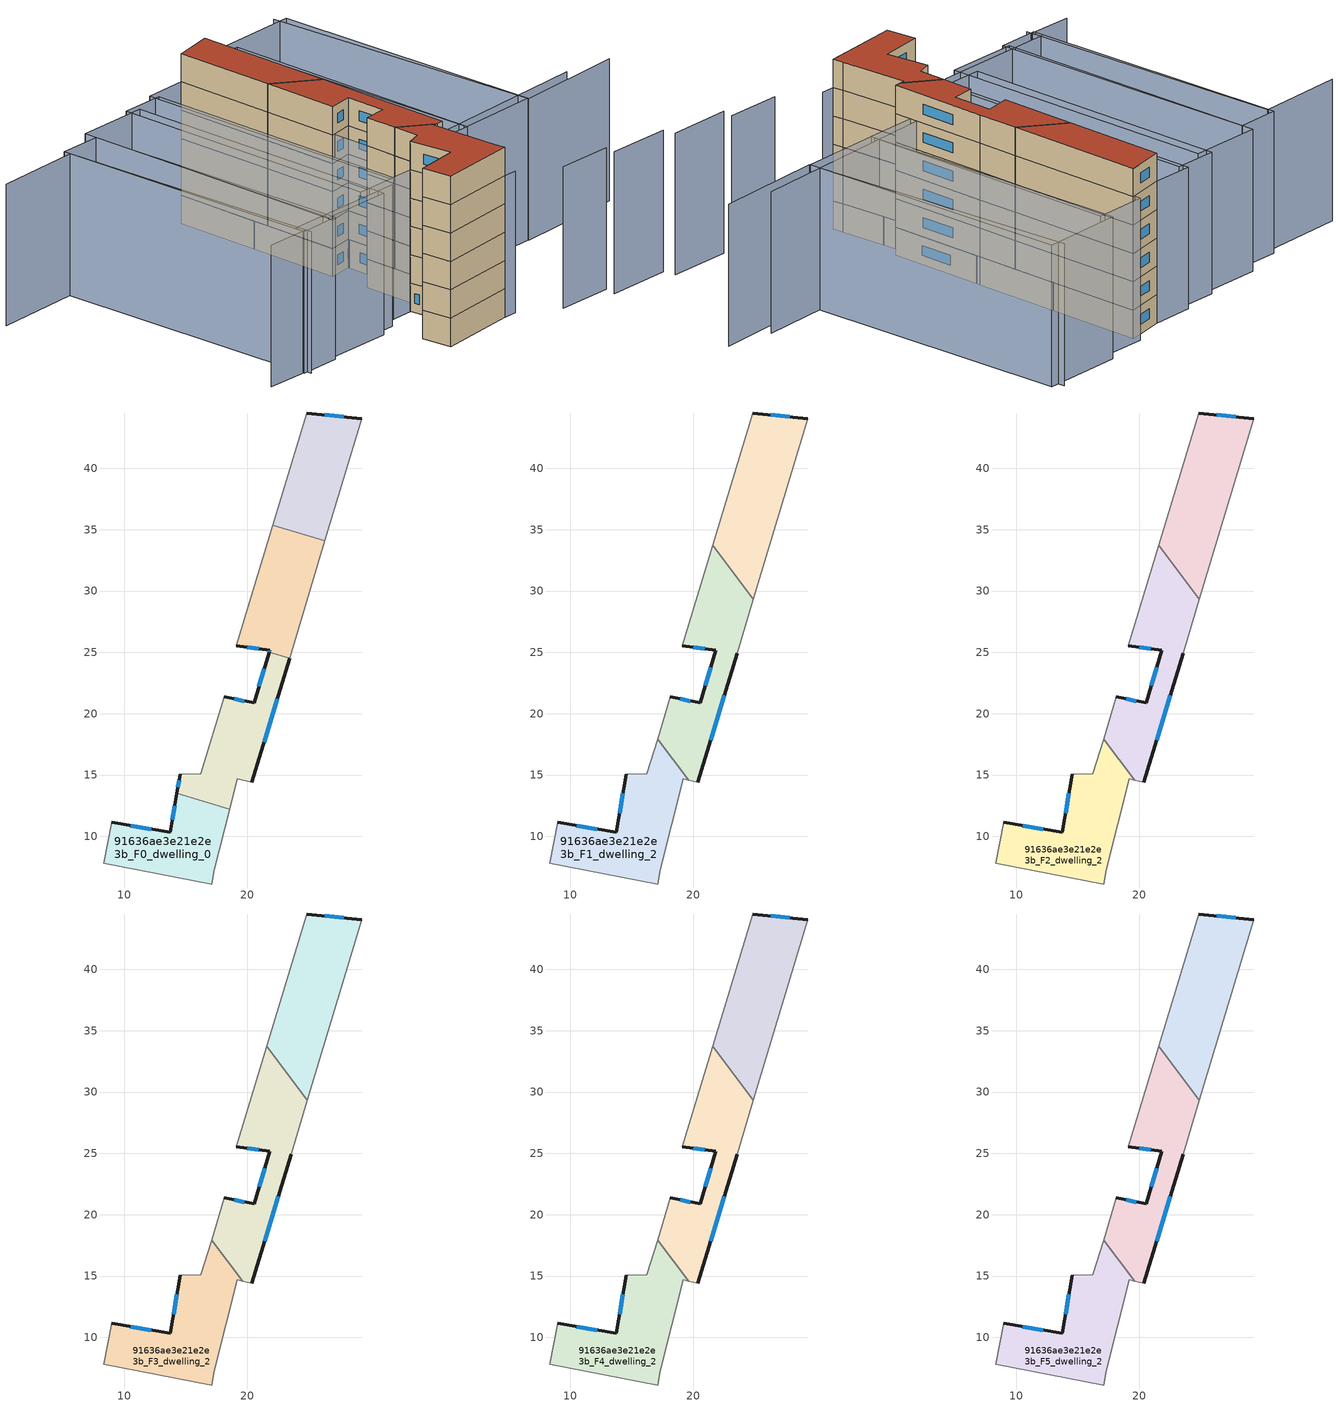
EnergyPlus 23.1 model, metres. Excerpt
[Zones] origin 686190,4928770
91636ae3e21e2e3b_F0_dwelling_0
 floor ground (EU_floor_Construction): 18.57,12.22 17.33,7.27 17.12,6.12 8.32,7.82 8.96,11.15 13.74,10.34 14.28,13.51 z0
 wall outside (EU_wall_Construction): 14.28,13.51 13.74,10.34 8.96,11.15 z0:3
 wall adiabatic (EU_wall_Construction): 8.96,11.15 8.32,7.82 17.12,6.12 17.33,7.27 18.57,12.22 z0:3
 wall to 91636ae3e21e2e3b_F0_dwelling_1 (EU_wall_Construction): 18.57,12.22 14.28,13.51 z0:3
 window (EU_Window_Construction): 12.19,10.6 10.51,10.89 / 14.1,12.48 13.91,11.37 z0.98:2.02
91636ae3e21e2e3b_F0_dwelling_1
 floor ground (EU_floor_Construction): 23.46,24.52 20.4,14.4 19.19,14.69 18.57,12.22 14.28,13.51 14.54,15.07 16.24,15.11 18.15,21.37 20.57,20.88 21.79,25.02 z0
 wall outside (EU_wall_Construction): 21.79,25.02 20.57,20.88 18.15,21.37 / 20.4,14.4 23.46,24.52 / 14.54,15.07 14.28,13.51 z0:3
 wall to 91636ae3e21e2e3b_F0_dwelling_2 (EU_wall_Construction): 23.46,24.52 21.79,25.02 z0:3
 wall adiabatic (EU_wall_Construction): 18.57,12.22 19.19,14.69 20.4,14.4 / 18.15,21.37 16.24,15.11 14.54,15.07 z0:3
 window (EU_Window_Construction): 19.78,21.04 18.94,21.21 / 21.39,23.67 20.97,22.23 / 21.39,17.69 22.47,21.23 / 14.45,14.56 14.36,14.02 z0.98:2.02
91636ae3e21e2e3b_F0_dwelling_2
 floor ground (EU_floor_Construction): 26.34,34.08 23.59,24.94 23.46,24.52 21.79,25.02 21.84,25.18 19.13,25.54 22.09,35.36 z0
 wall outside (EU_wall_Construction): 19.13,25.54 21.84,25.18 21.79,25.02 z0:3
 wall adiabatic (EU_wall_Construction): 23.46,24.52 23.59,24.94 26.34,34.08 / 22.09,35.36 19.13,25.54 z0:3
 wall to 91636ae3e21e2e3b_F0_dwelling_3 (EU_wall_Construction): 26.34,34.08 22.09,35.36 z0:3
 window (EU_Window_Construction): 21.82,25.13 21.81,25.07 / 20.01,25.42 20.96,25.3 z0.98:2.02
91636ae3e21e2e3b_F0_dwelling_3
 floor ground (EU_floor_Construction): 29.34,44.07 26.34,34.08 22.09,35.36 24.86,44.52 z0
 wall outside (EU_wall_Construction): 29.34,44.07 24.86,44.52 z0:3
 wall adiabatic (EU_wall_Construction): 24.86,44.52 22.09,35.36 / 26.34,34.08 29.34,44.07 z0:3
 window (EU_Window_Construction): 27.88,44.22 26.32,44.37 z0.98:2.02
91636ae3e21e2e3b_F1_dwelling_0
 floor to 91636ae3e21e2e3b_F0_dwelling_3 (EU_floor_Construction): 29.34,44.07 26.34,34.08 22.09,35.36 24.86,44.52 z3
 floor to 91636ae3e21e2e3b_F0_dwelling_2 (EU_floor_Construction): 26.34,34.08 24.91,29.35 21.6,33.73 22.09,35.36 z3
 wall outside (EU_wall_Construction): 29.34,44.07 24.86,44.52 z3:6
 wall adiabatic (EU_wall_Construction): 24.86,44.52 21.6,33.73 / 24.91,29.35 29.34,44.07 z3:6
 wall to 91636ae3e21e2e3b_F1_dwelling_1 (EU_wall_Construction): 21.6,33.73 24.91,29.35 z3:6
 window (EU_Window_Construction): 27.88,44.22 26.32,44.37 z3.98:5.02
91636ae3e21e2e3b_F1_dwelling_1
 floor to 91636ae3e21e2e3b_F0_dwelling_1 (EU_floor_Construction): 23.46,24.52 20.4,14.4 19.63,14.58 17.1,17.93 18.15,21.37 20.57,20.88 21.79,25.02 z3
 floor to 91636ae3e21e2e3b_F0_dwelling_2 (EU_floor_Construction): 21.6,33.73 24.91,29.35 23.59,24.94 23.46,24.52 21.79,25.02 21.84,25.18 19.13,25.54 z3
 wall outside (EU_wall_Construction): 20.4,14.4 23.59,24.94 / 19.13,25.54 21.84,25.18 20.57,20.88 18.15,21.37 z3:6
 wall adiabatic (EU_wall_Construction): 21.6,33.73 19.13,25.54 / 23.59,24.94 24.91,29.35 / 19.63,14.58 20.4,14.4 / 18.15,21.37 17.1,17.93 z3:6
 wall to 91636ae3e21e2e3b_F1_dwelling_2 (EU_wall_Construction): 17.1,17.93 19.63,14.58 z3:6
 window (EU_Window_Construction): 21.44,17.83 22.55,21.51 / 19.78,21.04 18.94,21.21 / 21.43,23.78 20.98,22.28 / 20.01,25.42 20.96,25.3 z3.98:5.02
91636ae3e21e2e3b_F1_dwelling_2
 floor to 91636ae3e21e2e3b_F0_dwelling_0 (EU_floor_Construction): 18.57,12.22 17.33,7.27 17.12,6.12 8.32,7.82 8.96,11.15 13.74,10.34 14.28,13.51 z3
 floor to 91636ae3e21e2e3b_F0_dwelling_1 (EU_floor_Construction): 17.1,17.93 19.63,14.58 19.19,14.69 18.57,12.22 14.28,13.51 14.54,15.07 16.24,15.11 z3
 wall outside (EU_wall_Construction): 14.54,15.07 13.74,10.34 8.96,11.15 z3:6
 wall adiabatic (EU_wall_Construction): 8.96,11.15 8.32,7.82 17.12,6.12 17.33,7.27 19.19,14.69 19.63,14.58 / 17.1,17.93 16.24,15.11 14.54,15.07 z3:6
 window (EU_Window_Construction): 12.19,10.6 10.51,10.89 / 14.28,13.53 14,11.88 z3.98:5.02
91636ae3e21e2e3b_F2_dwelling_0
 floor to 91636ae3e21e2e3b_F1_dwelling_0 (EU_floor_Construction): 29.34,44.07 24.91,29.35 21.6,33.73 24.86,44.52 z6
 wall outside (EU_wall_Construction): 29.34,44.07 24.86,44.52 z6:9
 wall adiabatic (EU_wall_Construction): 24.86,44.52 21.6,33.73 / 24.91,29.35 29.34,44.07 z6:9
 wall to 91636ae3e21e2e3b_F2_dwelling_1 (EU_wall_Construction): 21.6,33.73 24.91,29.35 z6:9
 window (EU_Window_Construction): 27.88,44.22 26.32,44.37 z6.98:8.02
91636ae3e21e2e3b_F2_dwelling_1
 floor to 91636ae3e21e2e3b_F1_dwelling_1 (EU_floor_Construction): 21.6,33.73 24.91,29.35 23.59,24.94 20.4,14.4 19.63,14.58 17.1,17.93 18.15,21.37 20.57,20.88 21.84,25.18 19.13,25.54 z6
 wall outside (EU_wall_Construction): 20.4,14.4 23.59,24.94 / 19.13,25.54 21.84,25.18 20.57,20.88 18.15,21.37 z6:9
 wall adiabatic (EU_wall_Construction): 21.6,33.73 19.13,25.54 / 23.59,24.94 24.91,29.35 / 19.63,14.58 20.4,14.4 / 18.15,21.37 17.1,17.93 z6:9
 wall to 91636ae3e21e2e3b_F2_dwelling_2 (EU_wall_Construction): 17.1,17.93 19.63,14.58 z6:9
 window (EU_Window_Construction): 21.44,17.83 22.55,21.51 / 19.78,21.04 18.94,21.21 / 21.43,23.78 20.98,22.28 / 20.01,25.42 20.96,25.3 z6.98:8.02
91636ae3e21e2e3b_F2_dwelling_2
 floor to 91636ae3e21e2e3b_F1_dwelling_2 (EU_floor_Construction): 17.1,17.93 19.63,14.58 19.19,14.69 17.33,7.27 17.12,6.12 8.32,7.82 8.96,11.15 13.74,10.34 14.54,15.07 16.24,15.11 z6
 wall outside (EU_wall_Construction): 14.54,15.07 13.74,10.34 8.96,11.15 z6:9
 wall adiabatic (EU_wall_Construction): 8.96,11.15 8.32,7.82 17.12,6.12 17.33,7.27 19.19,14.69 19.63,14.58 / 17.1,17.93 16.24,15.11 14.54,15.07 z6:9
 window (EU_Window_Construction): 12.19,10.6 10.51,10.89 / 14.28,13.53 14,11.88 z6.98:8.02
91636ae3e21e2e3b_F3_dwelling_0
 floor to 91636ae3e21e2e3b_F2_dwelling_0 (EU_floor_Construction): 29.34,44.07 24.91,29.35 21.6,33.73 24.86,44.52 z9
 wall outside (EU_wall_Construction): 29.34,44.07 24.86,44.52 z9:12
 wall adiabatic (EU_wall_Construction): 24.86,44.52 21.6,33.73 / 24.91,29.35 29.34,44.07 z9:12
 wall to 91636ae3e21e2e3b_F3_dwelling_1 (EU_wall_Construction): 21.6,33.73 24.91,29.35 z9:12
 window (EU_Window_Construction): 27.88,44.22 26.32,44.37 z9.98:11.02
91636ae3e21e2e3b_F3_dwelling_1
 floor to 91636ae3e21e2e3b_F2_dwelling_1 (EU_floor_Construction): 21.6,33.73 24.91,29.35 23.59,24.94 20.4,14.4 19.63,14.58 17.1,17.93 18.15,21.37 20.57,20.88 21.84,25.18 19.13,25.54 z9
 wall outside (EU_wall_Construction): 20.4,14.4 23.59,24.94 / 19.13,25.54 21.84,25.18 20.57,20.88 18.15,21.37 z9:12
 wall adiabatic (EU_wall_Construction): 21.6,33.73 19.13,25.54 / 23.59,24.94 24.91,29.35 / 19.63,14.58 20.4,14.4 / 18.15,21.37 17.1,17.93 z9:12
 wall to 91636ae3e21e2e3b_F3_dwelling_2 (EU_wall_Construction): 17.1,17.93 19.63,14.58 z9:12
 window (EU_Window_Construction): 21.44,17.83 22.55,21.51 / 19.78,21.04 18.94,21.21 / 21.43,23.78 20.98,22.28 / 20.01,25.42 20.96,25.3 z9.98:11.02
91636ae3e21e2e3b_F3_dwelling_2
 floor to 91636ae3e21e2e3b_F2_dwelling_2 (EU_floor_Construction): 17.1,17.93 19.63,14.58 19.19,14.69 17.33,7.27 17.12,6.12 8.32,7.82 8.96,11.15 13.74,10.34 14.54,15.07 16.24,15.11 z9
 wall outside (EU_wall_Construction): 14.54,15.07 13.74,10.34 8.96,11.15 z9:12
 wall adiabatic (EU_wall_Construction): 8.96,11.15 8.32,7.82 17.12,6.12 17.33,7.27 19.19,14.69 19.63,14.58 / 17.1,17.93 16.24,15.11 14.54,15.07 z9:12
 window (EU_Window_Construction): 12.19,10.6 10.51,10.89 / 14.28,13.53 14,11.88 z9.98:11.02
91636ae3e21e2e3b_F4_dwelling_0
 floor to 91636ae3e21e2e3b_F3_dwelling_0 (EU_floor_Construction): 29.34,44.07 24.91,29.35 21.6,33.73 24.86,44.52 z12
 wall outside (EU_wall_Construction): 29.34,44.07 24.86,44.52 z12:15
 wall adiabatic (EU_wall_Construction): 24.86,44.52 21.6,33.73 / 24.91,29.35 29.34,44.07 z12:15
 wall to 91636ae3e21e2e3b_F4_dwelling_1 (EU_wall_Construction): 21.6,33.73 24.91,29.35 z12:15
 window (EU_Window_Construction): 27.88,44.22 26.32,44.37 z12.98:14.02
91636ae3e21e2e3b_F4_dwelling_1
 floor to 91636ae3e21e2e3b_F3_dwelling_1 (EU_floor_Construction): 21.6,33.73 24.91,29.35 23.59,24.94 20.4,14.4 19.63,14.58 17.1,17.93 18.15,21.37 20.57,20.88 21.84,25.18 19.13,25.54 z12
 wall outside (EU_wall_Construction): 20.4,14.4 23.59,24.94 / 19.13,25.54 21.84,25.18 20.57,20.88 18.15,21.37 z12:15
 wall adiabatic (EU_wall_Construction): 21.6,33.73 19.13,25.54 / 23.59,24.94 24.91,29.35 / 19.63,14.58 20.4,14.4 / 18.15,21.37 17.1,17.93 z12:15
 wall to 91636ae3e21e2e3b_F4_dwelling_2 (EU_wall_Construction): 17.1,17.93 19.63,14.58 z12:15
 window (EU_Window_Construction): 21.44,17.83 22.55,21.51 / 19.78,21.04 18.94,21.21 / 21.43,23.78 20.98,22.28 / 20.01,25.42 20.96,25.3 z12.98:14.02
91636ae3e21e2e3b_F4_dwelling_2
 floor to 91636ae3e21e2e3b_F3_dwelling_2 (EU_floor_Construction): 17.1,17.93 19.63,14.58 19.19,14.69 17.33,7.27 17.12,6.12 8.32,7.82 8.96,11.15 13.74,10.34 14.54,15.07 16.24,15.11 z12
 wall outside (EU_wall_Construction): 14.54,15.07 13.74,10.34 8.96,11.15 z12:15
 wall adiabatic (EU_wall_Construction): 8.96,11.15 8.32,7.82 17.12,6.12 17.33,7.27 19.19,14.69 19.63,14.58 / 17.1,17.93 16.24,15.11 14.54,15.07 z12:15
 window (EU_Window_Construction): 12.19,10.6 10.51,10.89 / 14.28,13.53 14,11.88 z12.98:14.02
91636ae3e21e2e3b_F5_dwelling_0
 floor to 91636ae3e21e2e3b_F4_dwelling_0 (EU_floor_Construction): 29.34,44.07 24.91,29.35 21.6,33.73 24.86,44.52 z15
 wall outside (EU_wall_Construction): 29.34,44.07 24.86,44.52 z15:18
 wall adiabatic (EU_wall_Construction): 24.86,44.52 21.6,33.73 / 24.91,29.35 29.34,44.07 z15:18
 wall to 91636ae3e21e2e3b_F5_dwelling_1 (EU_wall_Construction): 21.6,33.73 24.91,29.35 z15:18
 window (EU_Window_Construction): 27.88,44.22 26.32,44.37 z15.98:17.02
 roof outside (EU_roof_Construction): 24.91,29.35 29.34,44.07 24.86,44.52 21.6,33.73 z18
91636ae3e21e2e3b_F5_dwelling_1
 floor to 91636ae3e21e2e3b_F4_dwelling_1 (EU_floor_Construction): 21.6,33.73 24.91,29.35 23.59,24.94 20.4,14.4 19.63,14.58 17.1,17.93 18.15,21.37 20.57,20.88 21.84,25.18 19.13,25.54 z15
 wall outside (EU_wall_Construction): 20.4,14.4 23.59,24.94 / 19.13,25.54 21.84,25.18 20.57,20.88 18.15,21.37 z15:18
 wall adiabatic (EU_wall_Construction): 21.6,33.73 19.13,25.54 / 23.59,24.94 24.91,29.35 / 19.63,14.58 20.4,14.4 / 18.15,21.37 17.1,17.93 z15:18
 wall to 91636ae3e21e2e3b_F5_dwelling_2 (EU_wall_Construction): 17.1,17.93 19.63,14.58 z15:18
 window (EU_Window_Construction): 21.44,17.83 22.55,21.51 / 19.78,21.04 18.94,21.21 / 21.43,23.78 20.98,22.28 / 20.01,25.42 20.96,25.3 z15.98:17.02
 roof outside (EU_roof_Construction): 20.4,14.4 23.59,24.94 24.91,29.35 21.6,33.73 19.13,25.54 21.84,25.18 20.57,20.88 18.15,21.37 17.1,17.93 19.63,14.58 z18
91636ae3e21e2e3b_F5_dwelling_2
 floor to 91636ae3e21e2e3b_F4_dwelling_2 (EU_floor_Construction): 17.1,17.93 19.63,14.58 19.19,14.69 17.33,7.27 17.12,6.12 8.32,7.82 8.96,11.15 13.74,10.34 14.54,15.07 16.24,15.11 z15
 wall outside (EU_wall_Construction): 14.54,15.07 13.74,10.34 8.96,11.15 z15:18
 wall adiabatic (EU_wall_Construction): 8.96,11.15 8.32,7.82 17.12,6.12 17.33,7.27 19.19,14.69 19.63,14.58 / 17.1,17.93 16.24,15.11 14.54,15.07 z15:18
 window (EU_Window_Construction): 12.19,10.6 10.51,10.89 / 14.28,13.53 14,11.88 z15.98:17.02
 roof outside (EU_roof_Construction): 17.12,6.12 17.33,7.27 19.19,14.69 19.63,14.58 17.1,17.93 16.24,15.11 14.54,15.07 13.74,10.34 8.96,11.15 8.32,7.82 z18
shading: 26.96,-1.02 33.84,-3.07 / 21.53,1.92 27.61,0.13 / 8.59,8.7 18.54,5.69 / 19.84,17.36 43.09,11.58 / -3.19,19.07 10.44,15.1 / -8.14,19.42 -3.28,17.96 / 47.71,9.18 35.4,12.12 / 35.4,12.12 42.77,42.94 / -5.37,49.24 4.16,46.77 / 4.16,46.77 -3.45,17.32 / 43.53,41.98 35.44,12.23 / 35.44,12.23 26.59,14.64 / 26.59,14.64 34.68,44.39 / 34.68,44.39 43.53,41.98 / 34.97,43.22 26.57,14.61 / 26.57,14.61 20.96,16.25 / 20.96,16.25 29.36,44.87 / 29.36,44.87 34.97,43.22 / 24.86,44.52 16.18,14.58 / 16.18,14.58 11.68,15.89 / 11.68,15.89 20.36,45.82 / 20.36,45.82 24.86,44.52 / 20.64,44.95 12.06,15.74 / 12.06,15.74 7.42,17.1 / 7.42,17.1 16,46.31 / 16,46.31 20.64,44.95 / 0.41,17.22 9.2,47.54 / 9.2,47.54 16.96,45.29 / 16.96,45.29 8.17,14.96 / 8.17,14.96 0.41,17.22 / 8.82,46.24 0.74,16.7 / 0.74,16.7 -3.8,17.94 / -3.8,17.94 4.29,47.48 / 4.29,47.48 8.82,46.24 z0:15
[Building]
EU S2 Campaign: North Axis=0; Terrain=City; Solar Distribution=FullExterior
[Site:Location]
Bologna: Latitude=44.5; Longitude=11.25; Time Zone=1; Elevation=37
[SizingPeriod:WeatherFileDays]
AnnualSizingPeriod: Begin Month=1; Begin Day of Month=1; End Month=12; End Day of Month=31; Day of Week for Start Day=Monday; Use Weather File Daylight Saving Period=No; Use Weather File Rain and Snow Indicators=No
[MATERIAL]
EU_InternalMass_Material: Roughness=MediumRough; Thickness=0.1; Conductivity=1; Density=1800; Specific Heat=900; Thermal Absorptance=0.9; Solar Absorptance=0.7; Visible Absorptance=0.7
[MATERIAL:NOMASS] Roughness=MediumRough; Thermal Absorptance=0.9; Solar Absorptance=0.7; Visible Absorptance=0.7
Name | Thermal Resistance
EU_wall_NoMass | 0.905828
EU_roof_NoMass | 0.37593
EU_floor_NoMass | 0.67114
[WINDOWMATERIAL:SIMPLEGLAZINGSYSTEM]
EU_Window_SimpleGlazing: UFactor=4.52486; Solar Heat Gain Coefficient=0.85; Visible Transmittance=0.85
[CONSTRUCTION]
EU_wall_Construction: EU_wall_NoMass
EU_roof_Construction: EU_roof_NoMass
EU_floor_Construction: EU_floor_NoMass
EU_Window_Construction: EU_Window_SimpleGlazing
EU_InternalMass_Construction: EU_InternalMass_Material
[ZONE] Type=1; Multiplier=1; Ceiling Height=autocalculate; Floor Area=autocalculate; Part of Total Floor Area=Yes
Name | Volume
91636ae3e21e2e3b_F0_dwelling_0 | 132.72
91636ae3e21e2e3b_F1_dwelling_0; 91636ae3e21e2e3b_F2_dwelling_0; 91636ae3e21e2e3b_F3_dwelling_0; 91636ae3e21e2e3b_F4_dwelling_0; 91636ae3e21e2e3b_F5_dwelling_0 | 176.951
91636ae3e21e2e3b_F0_dwelling_1 | 132.048
91636ae3e21e2e3b_F1_dwelling_1; 91636ae3e21e2e3b_F2_dwelling_1; 91636ae3e21e2e3b_F3_dwelling_1; 91636ae3e21e2e3b_F4_dwelling_1; 91636ae3e21e2e3b_F5_dwelling_1 | 176.949
91636ae3e21e2e3b_F0_dwelling_2 | 133.362
91636ae3e21e2e3b_F1_dwelling_2; 91636ae3e21e2e3b_F2_dwelling_2; 91636ae3e21e2e3b_F3_dwelling_2; 91636ae3e21e2e3b_F4_dwelling_2; 91636ae3e21e2e3b_F5_dwelling_2 | 176.955
91636ae3e21e2e3b_F0_dwelling_3 | 132.702
[INTERNALMASS] Construction=EU_InternalMass_Construction
Name | Zone or ZoneList | Surface Area
91636ae3e21e2e3b_F0_dwelling_0_EU_InternalMass | 91636ae3e21e2e3b_F0_dwelling_0 | 44.2402
91636ae3e21e2e3b_F0_dwelling_1_EU_InternalMass | 91636ae3e21e2e3b_F0_dwelling_1 | 44.0163
91636ae3e21e2e3b_F0_dwelling_2_EU_InternalMass | 91636ae3e21e2e3b_F0_dwelling_2 | 44.4536
91636ae3e21e2e3b_F0_dwelling_3_EU_InternalMass | 91636ae3e21e2e3b_F0_dwelling_3 | 44.2339
91636ae3e21e2e3b_F1_dwelling_0_EU_InternalMass | 91636ae3e21e2e3b_F1_dwelling_0 | 58.9836
91636ae3e21e2e3b_F1_dwelling_1_EU_InternalMass | 91636ae3e21e2e3b_F1_dwelling_1 | 58.9832
91636ae3e21e2e3b_F1_dwelling_2_EU_InternalMass | 91636ae3e21e2e3b_F1_dwelling_2 | 58.9848
91636ae3e21e2e3b_F2_dwelling_0_EU_InternalMass | 91636ae3e21e2e3b_F2_dwelling_0 | 58.9836
91636ae3e21e2e3b_F2_dwelling_1_EU_InternalMass | 91636ae3e21e2e3b_F2_dwelling_1 | 58.9832
91636ae3e21e2e3b_F2_dwelling_2_EU_InternalMass | 91636ae3e21e2e3b_F2_dwelling_2 | 58.9848
91636ae3e21e2e3b_F3_dwelling_0_EU_InternalMass | 91636ae3e21e2e3b_F3_dwelling_0 | 58.9836
91636ae3e21e2e3b_F3_dwelling_1_EU_InternalMass | 91636ae3e21e2e3b_F3_dwelling_1 | 58.9832
91636ae3e21e2e3b_F3_dwelling_2_EU_InternalMass | 91636ae3e21e2e3b_F3_dwelling_2 | 58.9848
91636ae3e21e2e3b_F4_dwelling_0_EU_InternalMass | 91636ae3e21e2e3b_F4_dwelling_0 | 58.9836
91636ae3e21e2e3b_F4_dwelling_1_EU_InternalMass | 91636ae3e21e2e3b_F4_dwelling_1 | 58.9832
91636ae3e21e2e3b_F4_dwelling_2_EU_InternalMass | 91636ae3e21e2e3b_F4_dwelling_2 | 58.9848
91636ae3e21e2e3b_F5_dwelling_0_EU_InternalMass | 91636ae3e21e2e3b_F5_dwelling_0 | 58.9836
91636ae3e21e2e3b_F5_dwelling_1_EU_InternalMass | 91636ae3e21e2e3b_F5_dwelling_1 | 58.9832
91636ae3e21e2e3b_F5_dwelling_2_EU_InternalMass | 91636ae3e21e2e3b_F5_dwelling_2 | 58.9848
[OTHEREQUIPMENT] Fuel Type=Electricity; Design Level Calculation Method=Watts/Area; Power per Zone Floor Area=1; Fraction Latent=0; Fraction Radiant=0; Fraction Lost=0; Carbon Dioxide Generation Rate=0; EndUse Subcategory=EU_Step8_InternalGains
Name | Zone or ZoneList or Space or SpaceList | Schedule
EU_Step8_InternalGain_91636ae3e21e2e3b_F0_dwelling_0_f000 | 91636ae3e21e2e3b_F0_dwelling_0 | EU_Step8_GainSchedule_91636ae3e21e2e3b_F0_dwelling_0_f000
EU_Step8_InternalGain_91636ae3e21e2e3b_F0_dwelling_1_f000 | 91636ae3e21e2e3b_F0_dwelling_1 | EU_Step8_GainSchedule_91636ae3e21e2e3b_F0_dwelling_1_f000
EU_Step8_InternalGain_91636ae3e21e2e3b_F0_dwelling_2_f000 | 91636ae3e21e2e3b_F0_dwelling_2 | EU_Step8_GainSchedule_91636ae3e21e2e3b_F0_dwelling_2_f000
EU_Step8_InternalGain_91636ae3e21e2e3b_F0_dwelling_3_f000 | 91636ae3e21e2e3b_F0_dwelling_3 | EU_Step8_GainSchedule_91636ae3e21e2e3b_F0_dwelling_3_f000
EU_Step8_InternalGain_91636ae3e21e2e3b_F1_dwelling_0_f000 | 91636ae3e21e2e3b_F1_dwelling_0 | EU_Step8_GainSchedule_91636ae3e21e2e3b_F1_dwelling_0_f000
EU_Step8_InternalGain_91636ae3e21e2e3b_F1_dwelling_1_f000 | 91636ae3e21e2e3b_F1_dwelling_1 | EU_Step8_GainSchedule_91636ae3e21e2e3b_F1_dwelling_1_f000
EU_Step8_InternalGain_91636ae3e21e2e3b_F1_dwelling_2_f000 | 91636ae3e21e2e3b_F1_dwelling_2 | EU_Step8_GainSchedule_91636ae3e21e2e3b_F1_dwelling_2_f000
EU_Step8_InternalGain_91636ae3e21e2e3b_F2_dwelling_0_f000 | 91636ae3e21e2e3b_F2_dwelling_0 | EU_Step8_GainSchedule_91636ae3e21e2e3b_F2_dwelling_0_f000
EU_Step8_InternalGain_91636ae3e21e2e3b_F2_dwelling_1_f000 | 91636ae3e21e2e3b_F2_dwelling_1 | EU_Step8_GainSchedule_91636ae3e21e2e3b_F2_dwelling_1_f000
EU_Step8_InternalGain_91636ae3e21e2e3b_F2_dwelling_2_f000 | 91636ae3e21e2e3b_F2_dwelling_2 | EU_Step8_GainSchedule_91636ae3e21e2e3b_F2_dwelling_2_f000
EU_Step8_InternalGain_91636ae3e21e2e3b_F3_dwelling_0_f000 | 91636ae3e21e2e3b_F3_dwelling_0 | EU_Step8_GainSchedule_91636ae3e21e2e3b_F3_dwelling_0_f000
EU_Step8_InternalGain_91636ae3e21e2e3b_F3_dwelling_1_f000 | 91636ae3e21e2e3b_F3_dwelling_1 | EU_Step8_GainSchedule_91636ae3e21e2e3b_F3_dwelling_1_f000
EU_Step8_InternalGain_91636ae3e21e2e3b_F3_dwelling_2_f000 | 91636ae3e21e2e3b_F3_dwelling_2 | EU_Step8_GainSchedule_91636ae3e21e2e3b_F3_dwelling_2_f000
EU_Step8_InternalGain_91636ae3e21e2e3b_F4_dwelling_0_f000 | 91636ae3e21e2e3b_F4_dwelling_0 | EU_Step8_GainSchedule_91636ae3e21e2e3b_F4_dwelling_0_f000
EU_Step8_InternalGain_91636ae3e21e2e3b_F4_dwelling_1_f000 | 91636ae3e21e2e3b_F4_dwelling_1 | EU_Step8_GainSchedule_91636ae3e21e2e3b_F4_dwelling_1_f000
EU_Step8_InternalGain_91636ae3e21e2e3b_F4_dwelling_2_f000 | 91636ae3e21e2e3b_F4_dwelling_2 | EU_Step8_GainSchedule_91636ae3e21e2e3b_F4_dwelling_2_f000
EU_Step8_InternalGain_91636ae3e21e2e3b_F5_dwelling_0_f000 | 91636ae3e21e2e3b_F5_dwelling_0 | EU_Step8_GainSchedule_91636ae3e21e2e3b_F5_dwelling_0_f000
EU_Step8_InternalGain_91636ae3e21e2e3b_F5_dwelling_1_f000 | 91636ae3e21e2e3b_F5_dwelling_1 | EU_Step8_GainSchedule_91636ae3e21e2e3b_F5_dwelling_1_f000
EU_Step8_InternalGain_91636ae3e21e2e3b_F5_dwelling_2_f000 | 91636ae3e21e2e3b_F5_dwelling_2 | EU_Step8_GainSchedule_91636ae3e21e2e3b_F5_dwelling_2_f000
[ZONEVENTILATION:DESIGNFLOWRATE] Schedule=EU_AlwaysOn; Design Flow Rate Calculation Method=AirChanges/Hour; Air Changes per Hour=0.73129; Ventilation Type=Natural; Fan Pressure Rise=0; Fan Total Efficiency=1; Constant Term Coefficient=1; Temperature Term Coefficient=0; Velocity Term Coefficient=0; Velocity Squared Term Coefficient=0; Minimum Indoor Temperature=-100; Maximum Indoor Temperature=100; Delta Temperature=-100; Minimum Outdoor Temperature=-100; Maximum Outdoor Temperature=100; Maximum Wind Speed=40
Name | Zone or ZoneList or Space or SpaceList
EU_ConstantAir_91636ae3e21e2e3b_F0_dwelling_0 | 91636ae3e21e2e3b_F0_dwelling_0
EU_ConstantAir_91636ae3e21e2e3b_F0_dwelling_1 | 91636ae3e21e2e3b_F0_dwelling_1
EU_ConstantAir_91636ae3e21e2e3b_F0_dwelling_2 | 91636ae3e21e2e3b_F0_dwelling_2
EU_ConstantAir_91636ae3e21e2e3b_F0_dwelling_3 | 91636ae3e21e2e3b_F0_dwelling_3
EU_ConstantAir_91636ae3e21e2e3b_F1_dwelling_0 | 91636ae3e21e2e3b_F1_dwelling_0
EU_ConstantAir_91636ae3e21e2e3b_F1_dwelling_1 | 91636ae3e21e2e3b_F1_dwelling_1
EU_ConstantAir_91636ae3e21e2e3b_F1_dwelling_2 | 91636ae3e21e2e3b_F1_dwelling_2
EU_ConstantAir_91636ae3e21e2e3b_F2_dwelling_0 | 91636ae3e21e2e3b_F2_dwelling_0
EU_ConstantAir_91636ae3e21e2e3b_F2_dwelling_1 | 91636ae3e21e2e3b_F2_dwelling_1
EU_ConstantAir_91636ae3e21e2e3b_F2_dwelling_2 | 91636ae3e21e2e3b_F2_dwelling_2
EU_ConstantAir_91636ae3e21e2e3b_F3_dwelling_0 | 91636ae3e21e2e3b_F3_dwelling_0
EU_ConstantAir_91636ae3e21e2e3b_F3_dwelling_1 | 91636ae3e21e2e3b_F3_dwelling_1
EU_ConstantAir_91636ae3e21e2e3b_F3_dwelling_2 | 91636ae3e21e2e3b_F3_dwelling_2
EU_ConstantAir_91636ae3e21e2e3b_F4_dwelling_0 | 91636ae3e21e2e3b_F4_dwelling_0
EU_ConstantAir_91636ae3e21e2e3b_F4_dwelling_1 | 91636ae3e21e2e3b_F4_dwelling_1
EU_ConstantAir_91636ae3e21e2e3b_F4_dwelling_2 | 91636ae3e21e2e3b_F4_dwelling_2
EU_ConstantAir_91636ae3e21e2e3b_F5_dwelling_0 | 91636ae3e21e2e3b_F5_dwelling_0
EU_ConstantAir_91636ae3e21e2e3b_F5_dwelling_1 | 91636ae3e21e2e3b_F5_dwelling_1
EU_ConstantAir_91636ae3e21e2e3b_F5_dwelling_2 | 91636ae3e21e2e3b_F5_dwelling_2
[HVACTEMPLATE:THERMOSTAT] Constant Heating Setpoint=20; Constant Cooling Setpoint=50
EU_HeatOnly_91636ae3e21e2e3b_F0_dwelling_0; EU_HeatOnly_91636ae3e21e2e3b_F0_dwelling_1; EU_HeatOnly_91636ae3e21e2e3b_F0_dwelling_2; EU_HeatOnly_91636ae3e21e2e3b_F0_dwelling_3; EU_HeatOnly_91636ae3e21e2e3b_F1_dwelling_0; EU_HeatOnly_91636ae3e21e2e3b_F1_dwelling_1; EU_HeatOnly_91636ae3e21e2e3b_F1_dwelling_2; EU_HeatOnly_91636ae3e21e2e3b_F2_dwelling_0; EU_HeatOnly_91636ae3e21e2e3b_F2_dwelling_1; EU_HeatOnly_91636ae3e21e2e3b_F2_dwelling_2; EU_HeatOnly_91636ae3e21e2e3b_F3_dwelling_0; EU_HeatOnly_91636ae3e21e2e3b_F3_dwelling_1; EU_HeatOnly_91636ae3e21e2e3b_F3_dwelling_2; EU_HeatOnly_91636ae3e21e2e3b_F4_dwelling_0; EU_HeatOnly_91636ae3e21e2e3b_F4_dwelling_1; EU_HeatOnly_91636ae3e21e2e3b_F4_dwelling_2; EU_HeatOnly_91636ae3e21e2e3b_F5_dwelling_0; EU_HeatOnly_91636ae3e21e2e3b_F5_dwelling_1; EU_HeatOnly_91636ae3e21e2e3b_F5_dwelling_2
[HVACTEMPLATE:ZONE:IDEALLOADSAIRSYSTEM] System Availability Schedule=EU_AlwaysOn; Maximum Heating Supply Air Temperature=50; Minimum Cooling Supply Air Temperature=13; Maximum Heating Supply Air Humidity Ratio=0.0156; Minimum Cooling Supply Air Humidity Ratio=0.0077; Heating Limit=NoLimit; Cooling Limit=NoLimit; Heating Availability Schedule=EU_AlwaysOn; Cooling Availability Schedule=EU_CoolingOff; Dehumidification Control Type=ConstantSensibleHeatRatio; Cooling Sensible Heat Ratio=0.7; Dehumidification Setpoint=60; Humidification Control Type=None; Humidification Setpoint=30; Outdoor Air Method=None; Outdoor Air Flow Rate per Person=0.00944; Outdoor Air Flow Rate per Zone Floor Area=0; Outdoor Air Flow Rate per Zone=0; Demand Controlled Ventilation Type=None; Outdoor Air Economizer Type=NoEconomizer; Heat Recovery Type=None; Sensible Heat Recovery Effectiveness=0.7; Latent Heat Recovery Effectiveness=0.65
Name | Template Thermostat
91636ae3e21e2e3b_F0_dwelling_0 | EU_HeatOnly_91636ae3e21e2e3b_F0_dwelling_0
91636ae3e21e2e3b_F0_dwelling_1 | EU_HeatOnly_91636ae3e21e2e3b_F0_dwelling_1
91636ae3e21e2e3b_F0_dwelling_2 | EU_HeatOnly_91636ae3e21e2e3b_F0_dwelling_2
91636ae3e21e2e3b_F0_dwelling_3 | EU_HeatOnly_91636ae3e21e2e3b_F0_dwelling_3
91636ae3e21e2e3b_F1_dwelling_0 | EU_HeatOnly_91636ae3e21e2e3b_F1_dwelling_0
91636ae3e21e2e3b_F1_dwelling_1 | EU_HeatOnly_91636ae3e21e2e3b_F1_dwelling_1
91636ae3e21e2e3b_F1_dwelling_2 | EU_HeatOnly_91636ae3e21e2e3b_F1_dwelling_2
91636ae3e21e2e3b_F2_dwelling_0 | EU_HeatOnly_91636ae3e21e2e3b_F2_dwelling_0
91636ae3e21e2e3b_F2_dwelling_1 | EU_HeatOnly_91636ae3e21e2e3b_F2_dwelling_1
91636ae3e21e2e3b_F2_dwelling_2 | EU_HeatOnly_91636ae3e21e2e3b_F2_dwelling_2
91636ae3e21e2e3b_F3_dwelling_0 | EU_HeatOnly_91636ae3e21e2e3b_F3_dwelling_0
91636ae3e21e2e3b_F3_dwelling_1 | EU_HeatOnly_91636ae3e21e2e3b_F3_dwelling_1
91636ae3e21e2e3b_F3_dwelling_2 | EU_HeatOnly_91636ae3e21e2e3b_F3_dwelling_2
91636ae3e21e2e3b_F4_dwelling_0 | EU_HeatOnly_91636ae3e21e2e3b_F4_dwelling_0
91636ae3e21e2e3b_F4_dwelling_1 | EU_HeatOnly_91636ae3e21e2e3b_F4_dwelling_1
91636ae3e21e2e3b_F4_dwelling_2 | EU_HeatOnly_91636ae3e21e2e3b_F4_dwelling_2
91636ae3e21e2e3b_F5_dwelling_0 | EU_HeatOnly_91636ae3e21e2e3b_F5_dwelling_0
91636ae3e21e2e3b_F5_dwelling_1 | EU_HeatOnly_91636ae3e21e2e3b_F5_dwelling_1
91636ae3e21e2e3b_F5_dwelling_2 | EU_HeatOnly_91636ae3e21e2e3b_F5_dwelling_2
[SIZING:ZONE] Zone Cooling Design Supply Air Temperature Input Method=SupplyAirTemperature; Zone Cooling Design Supply Air Temperature=13; Zone Heating Design Supply Air Temperature Input Method=SupplyAirTemperature; Zone Heating Design Supply Air Temperature=50; Zone Cooling Design Supply Air Humidity Ratio=0.008; Zone Heating Design Supply Air Humidity Ratio=0.008; Cooling Design Air Flow Method=DesignDay; Cooling Design Air Flow Rate=0; Cooling Minimum Air Flow per Zone Floor Area=0.000762; Cooling Minimum Air Flow=0; Cooling Minimum Air Flow Fraction=0.2; Heating Design Air Flow Method=DesignDay; Heating Design Air Flow Rate=0; Heating Maximum Air Flow per Zone Floor Area=0.002032; Heating Maximum Air Flow=0.141576; Heating Maximum Air Flow Fraction=0.3; Account for Dedicated Outdoor Air System=No; Dedicated Outdoor Air System Control Strategy=NeutralSupplyAir; Dedicated Outdoor Air Low Setpoint Temperature for Design=autosize; Dedicated Outdoor Air High Setpoint Temperature for Design=autosize; Zone Load Sizing Method=Sensible Load Only No Latent Load; Zone Latent Cooling Design Supply Air Humidity Ratio Input Method=HumidityRatioDifference; Zone Cooling Design Supply Air Humidity Ratio Difference=0.005; Zone Latent Heating Design Supply Air Humidity Ratio Input Method=HumidityRatioDifference; Zone Humidification Design Supply Air Humidity Ratio Difference=0.005
91636ae3e21e2e3b_F0_dwelling_0; 91636ae3e21e2e3b_F0_dwelling_1; 91636ae3e21e2e3b_F0_dwelling_2; 91636ae3e21e2e3b_F0_dwelling_3; 91636ae3e21e2e3b_F1_dwelling_0; 91636ae3e21e2e3b_F1_dwelling_1; 91636ae3e21e2e3b_F1_dwelling_2; 91636ae3e21e2e3b_F2_dwelling_0; 91636ae3e21e2e3b_F2_dwelling_1; 91636ae3e21e2e3b_F2_dwelling_2; 91636ae3e21e2e3b_F3_dwelling_0; 91636ae3e21e2e3b_F3_dwelling_1; 91636ae3e21e2e3b_F3_dwelling_2; 91636ae3e21e2e3b_F4_dwelling_0; 91636ae3e21e2e3b_F4_dwelling_1; 91636ae3e21e2e3b_F4_dwelling_2; 91636ae3e21e2e3b_F5_dwelling_0; 91636ae3e21e2e3b_F5_dwelling_1; 91636ae3e21e2e3b_F5_dwelling_2
[SCHEDULE:CONSTANT]
Name | Hourly Value
EU_AlwaysOn | 1
EU_CoolingOff | 0
[SCHEDULE:FILE] Column Number=1; Rows to Skip at Top=0; Number of Hours of Data=8760; Column Separator=Comma; Interpolate to Timestep=No; Minutes per Item=60; Adjust Schedule for Daylight Savings=Yes
Name | File
EU_Step8_GainSchedule_91636ae3e21e2e3b_F0_dwelling_0_f000 | ../../schedules/91636ae3e21e2e3b/91636ae3e21e2e3b_F0_dwelling_0_f000_gain.csv
EU_Step8_GainSchedule_91636ae3e21e2e3b_F0_dwelling_1_f000 | ../../schedules/91636ae3e21e2e3b/91636ae3e21e2e3b_F0_dwelling_1_f000_gain.csv
EU_Step8_GainSchedule_91636ae3e21e2e3b_F0_dwelling_2_f000 | ../../schedules/91636ae3e21e2e3b/91636ae3e21e2e3b_F0_dwelling_2_f000_gain.csv
EU_Step8_GainSchedule_91636ae3e21e2e3b_F0_dwelling_3_f000 | ../../schedules/91636ae3e21e2e3b/91636ae3e21e2e3b_F0_dwelling_3_f000_gain.csv
EU_Step8_GainSchedule_91636ae3e21e2e3b_F1_dwelling_0_f000 | ../../schedules/91636ae3e21e2e3b/91636ae3e21e2e3b_F1_dwelling_0_f000_gain.csv
EU_Step8_GainSchedule_91636ae3e21e2e3b_F1_dwelling_1_f000 | ../../schedules/91636ae3e21e2e3b/91636ae3e21e2e3b_F1_dwelling_1_f000_gain.csv
EU_Step8_GainSchedule_91636ae3e21e2e3b_F1_dwelling_2_f000 | ../../schedules/91636ae3e21e2e3b/91636ae3e21e2e3b_F1_dwelling_2_f000_gain.csv
EU_Step8_GainSchedule_91636ae3e21e2e3b_F2_dwelling_0_f000 | ../../schedules/91636ae3e21e2e3b/91636ae3e21e2e3b_F2_dwelling_0_f000_gain.csv
EU_Step8_GainSchedule_91636ae3e21e2e3b_F2_dwelling_1_f000 | ../../schedules/91636ae3e21e2e3b/91636ae3e21e2e3b_F2_dwelling_1_f000_gain.csv
EU_Step8_GainSchedule_91636ae3e21e2e3b_F2_dwelling_2_f000 | ../../schedules/91636ae3e21e2e3b/91636ae3e21e2e3b_F2_dwelling_2_f000_gain.csv
EU_Step8_GainSchedule_91636ae3e21e2e3b_F3_dwelling_0_f000 | ../../schedules/91636ae3e21e2e3b/91636ae3e21e2e3b_F3_dwelling_0_f000_gain.csv
EU_Step8_GainSchedule_91636ae3e21e2e3b_F3_dwelling_1_f000 | ../../schedules/91636ae3e21e2e3b/91636ae3e21e2e3b_F3_dwelling_1_f000_gain.csv
EU_Step8_GainSchedule_91636ae3e21e2e3b_F3_dwelling_2_f000 | ../../schedules/91636ae3e21e2e3b/91636ae3e21e2e3b_F3_dwelling_2_f000_gain.csv
EU_Step8_GainSchedule_91636ae3e21e2e3b_F4_dwelling_0_f000 | ../../schedules/91636ae3e21e2e3b/91636ae3e21e2e3b_F4_dwelling_0_f000_gain.csv
EU_Step8_GainSchedule_91636ae3e21e2e3b_F4_dwelling_1_f000 | ../../schedules/91636ae3e21e2e3b/91636ae3e21e2e3b_F4_dwelling_1_f000_gain.csv
EU_Step8_GainSchedule_91636ae3e21e2e3b_F4_dwelling_2_f000 | ../../schedules/91636ae3e21e2e3b/91636ae3e21e2e3b_F4_dwelling_2_f000_gain.csv
EU_Step8_GainSchedule_91636ae3e21e2e3b_F5_dwelling_0_f000 | ../../schedules/91636ae3e21e2e3b/91636ae3e21e2e3b_F5_dwelling_0_f000_gain.csv
EU_Step8_GainSchedule_91636ae3e21e2e3b_F5_dwelling_1_f000 | ../../schedules/91636ae3e21e2e3b/91636ae3e21e2e3b_F5_dwelling_1_f000_gain.csv
EU_Step8_GainSchedule_91636ae3e21e2e3b_F5_dwelling_2_f000 | ../../schedules/91636ae3e21e2e3b/91636ae3e21e2e3b_F5_dwelling_2_f000_gain.csv
